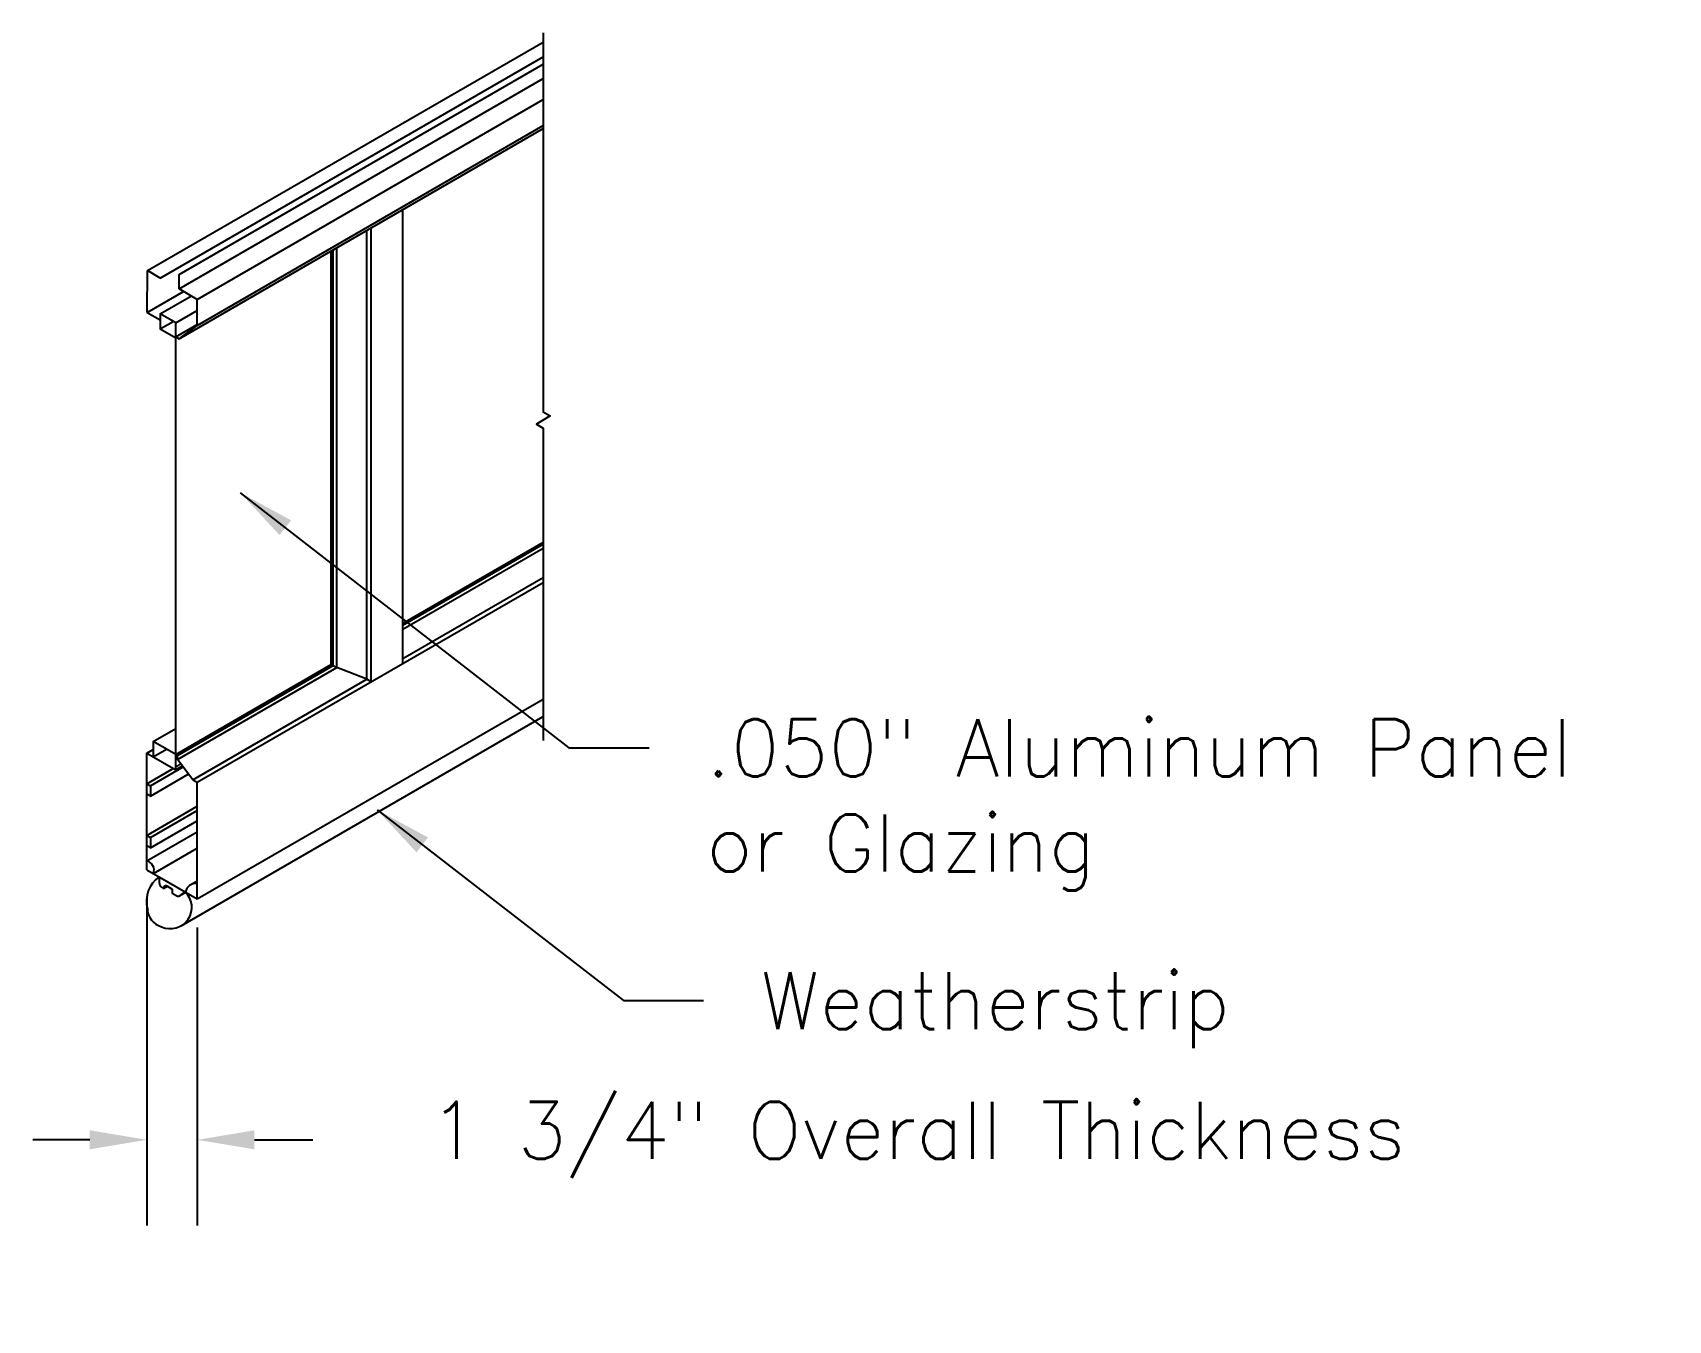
# Model space of a CAD drawing. Extents: x 26.5 to 83.9, y 27.8 to 72.9.
import ezdxf

# ---------------------------------------------------------------- set-up
doc = ezdxf.new("R2010")
doc.units = 0
doc.header["$MEASUREMENT"] = 0
doc.layers.get('DEFPOINTS').update_dxf_attribs({"linetype": 'CONTINUOUS'})
for name, color, linetype in [('R-ANNO-DIMS', 3, 'CONTINUOUS'), ('R-ANNO-TEXT', 6, 'CONTINUOUS'), ('R-SCAD-DET1', 1, 'CONTINUOUS'), ('R-SCAD-DET2', 4, 'CONTINUOUS')]:
    doc.layers.add(name, color=color, linetype=linetype)
doc.styles.add('ROMANS', font='romans')
doc.dimstyles.new('SCADARCH', dxfattribs={"dimscale": 16, "dimtxt": 0.125, "dimasz": 0.125, "dimexe": 0.1875, "dimexo": 0.0625, "dimgap": 0.125, "dimtad": 0, "dimtih": 1, "dimtoh": 1, "dimdec": 4, "dimzin": 3, "dimdsep": 46, "dimlunit": 4, "dimtxsty": 'ROMANS', "dimcen": 0.125, "dimclrd": 256, "dimclre": 256, "dimclrt": 256, "dimadec": 0, "dimazin": 0, "dimtfac": 1, "dimtdec": 4, "dimtofl": 0, "dimtmove": 0, "dimatfit": 3, "dimfxl": 0, "dimfrac": 1, "dimtolj": 1, "dimtzin": 3, "dimarcsym": 0})

# ---------------------------------------------------------------- blocks, each defined once
blk = doc.blocks.new('*D3')
at = {"layer": 'DEFPOINTS', "color": 0}
for p in [(30.54, 43.604), (32.308, 42.583), (30.54, 34.142)]:
    blk.add_point(p, dxfattribs=at)
at = {"layer": 'R-ANNO-DIMS', "lineweight": -2}
for p, q in [((30.54, 42.604), (30.54, 31.142)), ((32.308, 41.583), (32.308, 31.142)), ((28.54, 34.142), (26.54, 34.142)), ((34.308, 34.142), (36.357, 34.142))]:
    blk.add_line(p, q, dxfattribs=at)
at = {"layer": 'R-ANNO-DIMS'}
for points in [[(28.54, 34.475), (28.54, 33.809), (30.54, 34.142)], [(34.308, 34.475), (34.308, 33.809), (32.308, 34.142)]]:
    blk.add_solid(points, dxfattribs=at)
at = {"layer": 'R-ANNO-DIMS', "insert": (57.547, 34.142), "char_height": 2, "attachment_point": 5, "style": 'ROMANS'}
blk.add_mtext('\\A1;1 3/4" Overall Thickness', dxfattribs=at)

msp = doc.modelspace()

# ---------------------------------------------------------------- linework, layer by layer
at = {"layer": 'R-SCAD-DET1'}
for p, q in [((30.56, 64.59235), (44.43222, 72.60148)), ((31.00832, 64.33352), (44.43222, 72.08381)), ((31.67172, 64.46048), (44.43222, 71.82775)), ((31.6707, 63.95109), (44.43222, 71.31896)), ((32.30786, 63.58322), (44.43222, 70.58322)), ((31.66718, 62.20312), (44.43222, 69.57301)), ((32.30786, 62.67369), (44.43222, 69.67369)), ((39.51552, 50.8279), (39.51552, 66.73436)), ((38.2508, 50.27532), (38.2508, 66.00417)), ((38.40461, 50.18651), (38.40461, 66.09297)), ((37.19522, 50.82724), (37.19522, 65.39473)), ((37.00163, 50.79301), (37.00163, 65.28296)), ((37.06879, 50.75424), (37.06879, 65.32174)), ((30.55615, 63.12656), (30.56, 64.59235)), ((31.00832, 64.33352), (30.56, 64.59235)), ((31.6707, 63.95109), (31.67172, 64.46048)), ((30.55615, 63.12656), (31.82749, 63.86057)), ((31.00832, 63.07487), (32.09834, 63.70419)), ((32.30786, 63.58322), (31.66718, 63.95312)), ((30.55615, 63.12656), (31.00832, 62.8655)), ((31.55009, 62.76207), (32.30786, 63.19957)), ((32.30786, 62.67369), (32.30786, 63.58322)), ((31.00832, 62.55433), (31.45912, 62.8146)), ((31.55009, 47.10406), (31.55009, 62.76207)), ((31.55009, 62.27072), (32.30786, 62.70822)), ((31.66718, 62.20312), (32.30786, 62.67369)), ((31.55009, 62.27072), (31.66718, 62.20312)), ((39.51552, 52.2444), (44.43222, 55.08306)), ((39.51552, 52.16686), (44.43222, 55.00552)), ((39.51552, 52.026), (44.43222, 54.86465)), ((32.30786, 46.66656), (44.43222, 53.66656)), ((39.51552, 51.00551), (44.43222, 53.84416)), ((31.55009, 47.64556), (37.00163, 50.79301)), ((31.61725, 47.60679), (37.06879, 50.75424)), ((31.61725, 47.46592), (37.19522, 50.68637)), ((37.06879, 50.75424), (37.00163, 50.79301)), ((37.06879, 50.75424), (37.19522, 50.68637)), ((37.19522, 50.68637), (37.19522, 50.82724)), ((38.2508, 50.27532), (37.19522, 50.68637)), ((32.15405, 46.75536), (38.2508, 50.27532)), ((38.40461, 50.18651), (38.2508, 50.27532)), ((32.30786, 42.58322), (44.43222, 49.58322)), ((31.74245, 41.63775), (44.43222, 48.97641)), ((30.76259, 48.10023), (31.55009, 48.55489)), ((30.53973, 47.68739), (30.76259, 47.81606)), ((30.76259, 48.10023), (30.76259, 47.55872)), ((31.55009, 47.64556), (30.76259, 48.10023)), ((30.76259, 47.55872), (31.23155, 47.82947)), ((31.61725, 47.60679), (31.55009, 47.64556)), ((31.61725, 47.46592), (31.61725, 47.60679)), ((30.53973, 46.61869), (31.46525, 47.15304)), ((30.66738, 46.54499), (31.81321, 47.20653)), ((31.55009, 47.20202), (31.73567, 47.30916)), ((31.55009, 47.10406), (31.7872, 47.24095)), ((32.15405, 46.75536), (31.61725, 47.46592)), ((30.66738, 46.18106), (31.99257, 46.94615)), ((30.53973, 44.80881), (32.30786, 45.82964)), ((30.66738, 44.73511), (32.30786, 45.68224)), ((30.66738, 44.37118), (32.30786, 45.31831)), ((30.53973, 43.91286), (32.30786, 44.9337)), ((30.77087, 43.47061), (32.30786, 44.35799)), ((30.96564, 43.35816), (31.88195, 42.82912)), ((31.12808, 42.94738), (31.26175, 43.02455)), ((32.06322, 43.07058), (32.30786, 43.21172)), ((31.6816, 42.68585), (31.90585, 42.81533))]:
    msp.add_line(p, q, dxfattribs=at)
for points in [[(31.55009, 62.27072), (31.55009, 62.76207), (31.00832, 63.07487), (31.00832, 62.55433), (31.55009, 62.24153)], [(30.53973, 43.60406), (30.53973, 47.68739)], [(30.53973, 47.68739), (31.55009, 47.10406)], [(30.53973, 46.61869), (30.66738, 46.54499), (30.66738, 46.18106), (30.53973, 46.25476)], [(32.15405, 46.75536), (32.30786, 46.66656)], [(32.30786, 42.58322), (32.30786, 46.66656)], [(30.53973, 44.80881), (30.66738, 44.73511), (30.66738, 44.37118), (30.53973, 44.44488)], [(30.53973, 43.60406), (32.30786, 42.58322)]]:
    msp.add_lwpolyline(points, dxfattribs=at)
for points in [[(30.97119, 43.35495, 0.314105), (30.55683, 42.23621, 0.336126), (31.05144, 41.60797, 0.85612), (31.8764, 42.83233)], [(30.96564, 43.35816), (30.96564, 43.21324, 0.127716), (31.0182, 43.01082), (31.12808, 42.94738), (31.15556, 43.02455, -0.58843), (31.23797, 43.03828), (31.43027, 42.92725)], [(31.43027, 42.92725), (31.43027, 42.77743), (31.60883, 42.67434, 0.249758), (31.70784, 42.70566), (31.88195, 42.82912)]]:
    msp.add_lwpolyline(points, format="xyb", dxfattribs=at)
for centre, start, end in [((30.45416, 43.58661), 339.883258, 75.303081), ((32.23177, 42.77843), 77.435673, 172.855496)]:
    msp.add_arc(centre, 0.33729, start, end, dxfattribs=at)
at = {"layer": 'R-SCAD-DET2'}
msp.add_lwpolyline([(44.43222, 72.92688), (44.43222, 61.4745), (44.43222, 59.64263), (44.67273, 59.50145), (44.19171, 59.21909), (44.43222, 59.07792), (44.43222, 57.25298), (44.43222, 48.1353)], dxfattribs=at)

# ---------------------------------------------------------------- texts
at = {"layer": 'R-ANNO-TEXT', "char_height": 2, "attachment_point": 1, "style": 'ROMANS'}
for s, insert in [('.050" Aluminum Panel\\Por Glazing', (50.14124, 48.87308)), ('Weatherstrip', (52.0493, 40.01794))]:
    msp.add_mtext(s, dxfattribs=dict(at, insert=insert))

# ---------------------------------------------------------------- dimensions: what is measured, and where the dimension line sits
at = {"layer": 'R-ANNO-DIMS'}
dim = msp.add_linear_dim(base=(30.53973, 34.14205), p1=(32.30786, 42.58322), p2=(30.53973, 43.60406), text='1 3/4" Overall Thickness', dimstyle='SCADARCH', override={"dimtxsty": 'ROMANS'}, dxfattribs=at)
dim.commit()
dim.dimension.update_dxf_attribs({"geometry": '*D3', "text_midpoint": (57.54732, 34.14205), "dimtype": 160})

# ---------------------------------------------------------------- leaders
at = {"layer": 'R-ANNO-TEXT', "annotation_type": 0, "has_hookline": 1, "hookline_direction": 0}
for points, text_width in [([(33.813, 56.8121), (45.32899, 47.87308), (48.14124, 47.87308)], 33.71429), ([(38.60909, 45.70039), (47.23706, 39.01794), (50.0493, 39.01794)], 17.80952)]:
    msp.add_leader(points, dimstyle='SCADARCH', override={"dimgap": 0.125, "dimtad": 0}, dxfattribs=dict(at, text_width=text_width))

doc.saveas('drawing.dxf')
